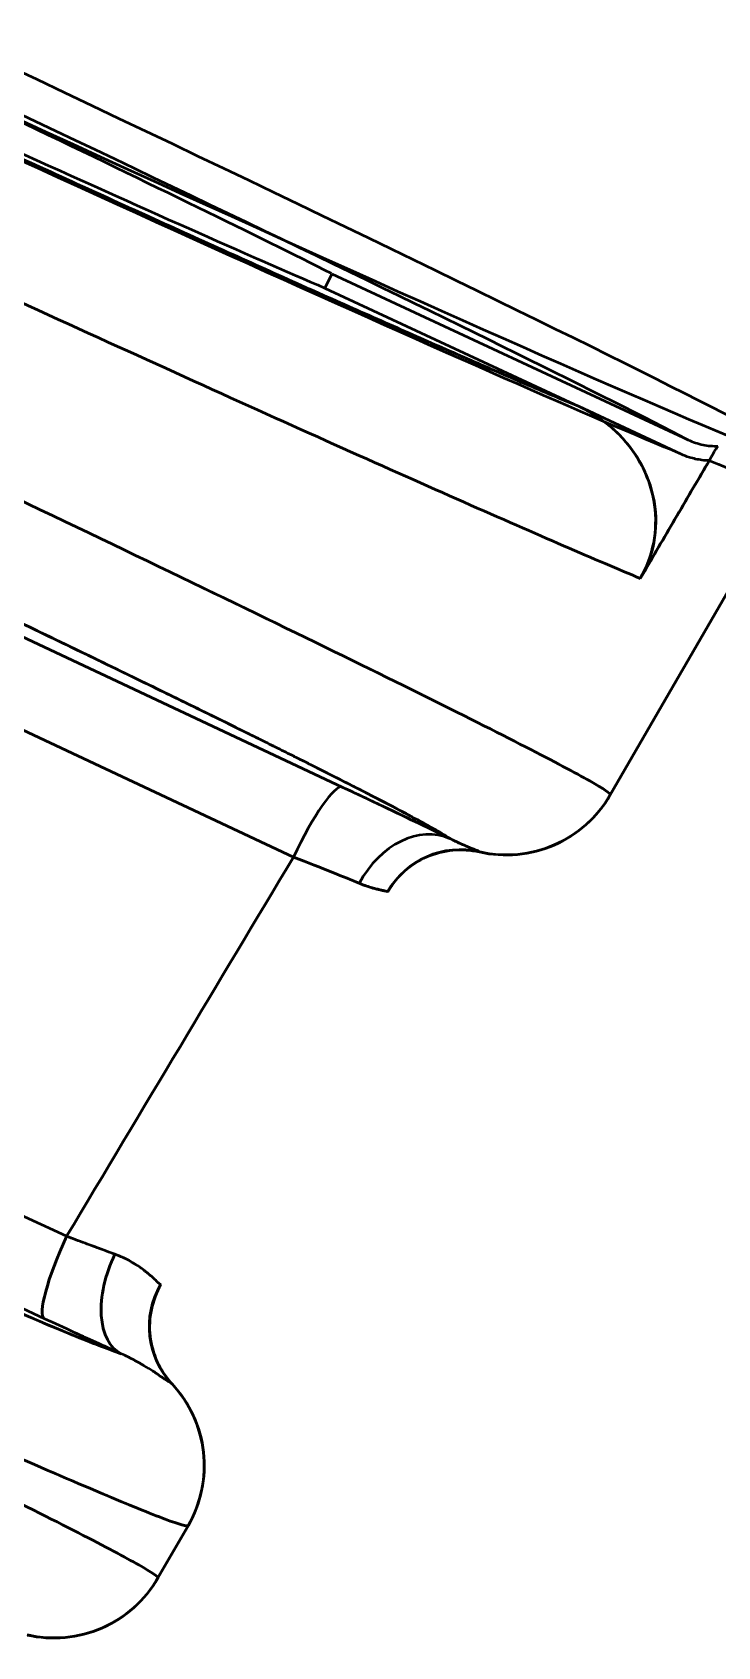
# Model space of a CAD drawing. Header units: millimetres. Extents: x -142 to 142, y -208 to 161.
# Drawn here: x -89.04 to -83.33, y -142.03 to -128.58 of the extents above; entities that cross this region are included whole.
import ezdxf

# ---------------------------------------------------------------- set-up
doc = ezdxf.new("R2010")
doc.units = ezdxf.units.MM
doc.layers.add('1', color=7, linetype='Continuous', true_color=0xffffff)

msp = doc.modelspace()

# ---------------------------------------------------------------- linework, layer by layer
at = {"layer": '1', "color": 251, "linetype": 'Continuous', "lineweight": 50}
for p, q in [((-86.545, -130.594, -3.8), (-86.601, -130.714, -3.8)), ((-86.545, -130.594, -3.8), (-83.579, -131.977, -3.8)), ((-86.601, -130.714, -3.8), (-84.484, -131.701, -3.8)), ((-83.635, -132.097, 3.8), (-84.484, -131.701, 3.8)), ((-82.751, -132.378), (-84.226, -134.934)), ((-86.457, -134.869, 1.659), (-89.125, -133.615, 2.179)), ((-89.125, -133.615, -2.179), (-86.457, -134.869, -1.659)), ((-89.479, -134.222, -1.492), (-86.863, -135.452, -0.982)), ((-86.863, -135.452, 0.982), (-89.479, -134.222, 1.492)), ((-88.751, -138.609, -1.048), (-91.032, -137.554, -1.492)), ((-88.751, -138.609, 1.048), (-91.032, -137.554, 1.492)), ((-88.936, -139.295, -1.726), (-91.27, -138.215, -2.179)), ((-88.936, -139.295, 1.726), (-91.27, -138.215, 2.179)), ((-87.74, -141.019), (-87.991, -141.454))]:
    msp.add_line(p, q, dxfattribs=at)
at = {"layer": '1', "color": 251, "linetype": 'Continuous', "lineweight": 50, "extrusion": (0.422554, 0.90617, 0.017452)}
msp.add_circle((30, 2.705, -154.664), 11.187, dxfattribs=at)
at = {"layer": '1', "color": 251, "linetype": 'Continuous', "lineweight": 50, "extrusion": (-0.422554, -0.90617, -0.017452)}
for start, end in [(200.7578, 339.2422), (20.7578, 159.2422)]:
    msp.add_arc((-30, 2.705, 154.976), 10.723, start, end, dxfattribs=at)
at = {"layer": '1', "color": 251, "linetype": 'Continuous', "lineweight": 50, "extrusion": (-0.891254, 0.418943, 0.173647)}
msp.add_arc((159.536, -1.978, 20.841), 0.7, 181.0154, 270.0307, dxfattribs=at)
at = {"layer": '1', "color": 251, "linetype": 'Continuous', "lineweight": 50, "extrusion": (0.891254, -0.418943, 0.173647)}
msp.add_arc((-159.536, 1.978, -20.841), 0.7, 1.0154, 90.0307, dxfattribs=at)
at = {"layer": '1', "color": 251, "linetype": 'Continuous', "lineweight": 50, "extrusion": (0.00876, 0.015172, -0.999847)}
for centre, end in [((85.089, -134.407, -2.785), 282.913), ((88.853, -140.926, -2.917), 282.9124)]:
    msp.add_arc(centre, 1, 210.0038, end, dxfattribs=at)
at = {"layer": '1', "color": 251, "linetype": 'Continuous', "lineweight": 50, "extrusion": (-0.00876, -0.015172, -0.999847)}
for centre, end in [((85.089, -134.407, 2.785), 282.913), ((88.853, -140.926, 2.917), 282.9124)]:
    msp.add_arc(centre, 1, 210.0038, end, dxfattribs=at)
at = {"layer": '1', "color": 251, "linetype": 'Continuous', "lineweight": 50, "extrusion": (0.586829, -0.288216, 0.756679)}
msp.add_arc((-159.86, 12.244, -12.043), 0.7, 1.5297, 87.3454, dxfattribs=at)
at = {"layer": '1', "color": 251, "linetype": 'Continuous', "lineweight": 50, "extrusion": (-0.58683, 0.288217, 0.756678)}
msp.add_arc((159.86, -12.244, 12.043), 0.7, 181.5297, 267.3454, dxfattribs=at)
at = {"layer": '1', "color": 251, "linetype": 'Continuous', "lineweight": 50, "extrusion": (0.008373, -0.019097, 0.999783)}
msp.add_arc((-132.926, -90.296, 1.855), 0.7, 53.4238, 126.3187, dxfattribs=at)
at = {"layer": '1', "color": 251, "linetype": 'Continuous', "lineweight": 50, "extrusion": (-0.008372, 0.019098, 0.999783)}
msp.add_arc((132.92, 90.305, -1.855), 0.7, 233.4278, 306.3228, dxfattribs=at)
at = {"layer": '1', "color": 251, "linetype": 'Continuous', "lineweight": 50, "extrusion": (-0.893816, 0.413449, -0.173647)}
msp.add_arc((163.063, 2.15, 22.201), 0.7, 1.0154, 90.0306, dxfattribs=at)
at = {"layer": '1', "color": 251, "linetype": 'Continuous', "lineweight": 50, "extrusion": (-0.893816, 0.413449, 0.173647)}
msp.add_arc((163.063, -2.15, 22.201), 0.7, 269.9694, 358.9846, dxfattribs=at)
at = {"layer": '1', "color": 251, "linetype": 'Continuous', "lineweight": 50, "extrusion": (-0.750037, 0.338808, -0.568027)}
msp.add_arc((162.86, 11.869, 19.749), 0.7, 1.215, 92.7864, dxfattribs=at)
at = {"layer": '1', "color": 251, "linetype": 'Continuous', "lineweight": 50, "extrusion": (-0.750037, 0.338808, 0.568026)}
msp.add_arc((162.86, -11.869, 19.749), 0.7, 267.2137, 358.7852, dxfattribs=at)
at = {"layer": '1', "color": 251, "linetype": 'Continuous', "lineweight": 50, "extrusion": (-0.020256, -0.002804, -0.999791)}
msp.add_arc((126.066, 105.624, 2.189), 0.7, 54.981, 127.8759, dxfattribs=at)
at = {"layer": '1', "color": 251, "linetype": 'Continuous', "lineweight": 50, "extrusion": (-0.020256, -0.002803, 0.999791)}
msp.add_arc((126.07, -105.618, 2.189), 0.7, 232.1265, 305.0213, dxfattribs=at)
at = {"layer": '1', "color": 251, "linetype": 'Continuous', "lineweight": 50, "extrusion": (-0.00876, -0.015172, 0.999847)}
msp.add_arc((-88.602, -140.491, 2.908), 1, 329.9962, 42.9051, dxfattribs=at)
at = {"layer": '1', "color": 251, "linetype": 'Continuous', "lineweight": 50, "extrusion": (0.00876, 0.015172, 0.999847)}
msp.add_arc((-88.602, -140.491, -2.908), 1, 329.9962, 42.905, dxfattribs=at)
at = {"layer": '1', "color": 251, "linetype": 'Continuous', "lineweight": 50, "extrusion": (-0.422554, -0.90617, 0.017452)}
msp.add_ellipse((-92.695, -127.799), major_axis=(-0.057, -0.123, -7.75), ratio=0.999848, start_param=5.224849, end_param=7.341522, dxfattribs=at)
at = {"layer": '1', "color": 251, "linetype": 'Continuous', "lineweight": 50, "extrusion": (0.422554, 0.90617, 0.017452)}
msp.add_ellipse((-92.695, -127.799), major_axis=(-0.057, -0.123, 7.75), ratio=0.999848, start_param=2.083256, end_param=4.199929, dxfattribs=at)
at = {"layer": '1', "color": 251, "linetype": 'Continuous', "lineweight": 50, "extrusion": (-0.422554, -0.90617, -0.017452)}
msp.add_open_spline([(-84.484, -131.701, 3.8), (-84.597, -131.654, 4.092), (-84.843, -131.55, 4.652), (-85.265, -131.368, 5.422), (-85.736, -131.162, 6.133), (-86.256, -130.932, 6.788), (-86.826, -130.679, 7.39), (-87.441, -130.402, 7.937), (-88.098, -130.105, 8.422), (-88.79, -129.79, 8.841), (-89.512, -129.46, 9.192), (-90.259, -129.118, 9.471), (-91.024, -128.765, 9.678), (-91.803, -128.404, 9.809), (-92.588, -128.039, 9.865), (-93.375, -127.672, 9.844), (-94.156, -127.306, 9.747), (-94.926, -126.943, 9.575), (-95.678, -126.588, 9.328), (-96.408, -126.241, 9.009), (-97.109, -125.907, 8.621), (-97.774, -125.588, 8.166), (-98.4, -125.286, 7.648), (-98.986, -125.002, 7.068), (-99.533, -124.734, 6.42), (-100.045, -124.481, 5.69), (-100.527, -124.24, 4.843), (-100.826, -124.088, 4.167), (-100.962, -124.017, 3.8)], degree=3, dxfattribs=at)
at = {"layer": '1', "color": 251, "linetype": 'Continuous', "lineweight": 50, "extrusion": (0.422554, 0.90617, -0.017452)}
for points in [[(-100.962, -124.017, -3.8), (-100.854, -124.073, -4.09), (-100.617, -124.194, -4.648), (-100.208, -124.4, -5.418), (-99.748, -124.628, -6.128), (-99.237, -124.879, -6.784), (-98.676, -125.152, -7.388), (-98.068, -125.446, -7.935), (-97.418, -125.759, -8.42), (-96.732, -126.087, -8.84), (-96.015, -126.428, -9.191), (-95.272, -126.78, -9.471), (-94.509, -127.14, -9.678), (-93.732, -127.505, -9.809), (-92.946, -127.872, -9.865), (-92.159, -128.239, -9.844), (-91.376, -128.602, -9.747), (-90.603, -128.959, -9.574), (-89.847, -129.307, -9.327), (-89.112, -129.643, -9.008), (-88.405, -129.966, -8.618), (-87.732, -130.271, -8.163), (-87.098, -130.556, -7.645), (-86.504, -130.822, -7.064), (-85.949, -131.069, -6.416), (-85.428, -131.297, -5.688), (-84.934, -131.512, -4.842), (-84.626, -131.642, -4.166), (-84.484, -131.701, -3.8)], [(-93.26, -131.542, 9.667), (-92.837, -131.741, 9.616), (-92.042, -132.115, 9.45), (-90.987, -132.614, 9.065), (-90.09, -133.041, 8.6), (-89.335, -133.403, 8.092), (-88.693, -133.713, 7.562), (-88.132, -133.985, 7.007), (-87.628, -134.231, 6.416), (-87.167, -134.458, 5.776), (-86.755, -134.664, 5.088), (-86.398, -134.844, 4.366), (-86.098, -134.999, 3.613), (-85.859, -135.125, 2.838), (-85.675, -135.226, 2.024), (-85.589, -135.278, 1.414), (-85.56, -135.298, 1.095)], [(-95.183, -136.521, -8.972), (-94.796, -136.701, -8.904), (-94.071, -137.035, -8.715), (-93.121, -137.471, -8.319), (-92.318, -137.836, -7.862), (-91.639, -138.143, -7.374), (-91.057, -138.405, -6.866), (-90.541, -138.635, -6.329), (-90.07, -138.844, -5.751), (-89.641, -139.032, -5.124), (-89.262, -139.195, -4.458), (-88.937, -139.334, -3.76), (-88.667, -139.446, -3.036), (-88.452, -139.531, -2.283), (-88.341, -139.572, -1.727), (-88.297, -139.587, -1.437)]]:
    msp.add_open_spline(points, degree=3, dxfattribs=at)
at = {"layer": '1', "color": 251, "linetype": 'Continuous', "lineweight": 50}
for points in [[(-102.384, -124.547, -3.8), (-102.041, -124.725, -4.826), (-101.069, -125.212, -6.755), (-98.902, -126.263, -9.044), (-96.201, -127.547, -10.495), (-93.228, -128.943, -11.005), (-90.248, -130.323, -10.495), (-87.528, -131.566, -9.044), (-85.331, -132.551, -6.755), (-84.332, -132.983, -4.826), (-83.976, -133.131, -3.8)], [(-83.976, -133.131, 3.8), (-84.332, -132.983, 4.826), (-85.331, -132.551, 6.755), (-87.528, -131.566, 9.044), (-90.248, -130.323, 10.495), (-93.228, -128.943, 11.005), (-96.201, -127.547, 10.495), (-98.902, -126.263, 9.044), (-101.069, -125.212, 6.755), (-102.041, -124.725, 4.826), (-102.384, -124.547, 3.8)], [(-83.403, -132.15, 3.8), (-82.981, -132.322, 2.578), (-82.763, -132.398, 1.306), (-82.751, -132.378, 0)], [(-85.56, -135.298, 1.095), (-85.632, -135.263, 1.188), (-85.793, -135.184, 1.357), (-86.108, -135.033, 1.56), (-86.336, -134.926, 1.636), (-86.457, -134.869, 1.659)], [(-86.457, -134.869, -1.659), (-86.343, -134.923, -1.637), (-86.123, -135.026, -1.566), (-85.808, -135.177, -1.37), (-85.637, -135.26, -1.195), (-85.56, -135.298, -1.095)], [(-85.316, -135.409, 0), (-85.212, -135.432, 0), (-84.998, -135.446, 0), (-84.686, -135.367, 0), (-84.415, -135.192, 0), (-84.279, -135.026, 0), (-84.226, -134.934)], [(-85.56, -135.298, -1.095), (-85.545, -135.306, -1.065), (-85.518, -135.319, -1.004), (-85.482, -135.336, -0.916), (-85.448, -135.35, -0.824), (-85.416, -135.364, -0.721), (-85.385, -135.377, -0.606), (-85.358, -135.388, -0.479), (-85.335, -135.397, -0.34), (-85.32, -135.404, -0.187), (-85.316, -135.407, -0.075), (-85.316, -135.408, -0.017)], [(-85.316, -135.408, 0.017), (-85.316, -135.407, 0.071), (-85.319, -135.404, 0.177), (-85.333, -135.398, 0.322), (-85.354, -135.389, 0.462), (-85.385, -135.377, 0.608), (-85.428, -135.359, 0.763), (-85.484, -135.335, 0.927), (-85.533, -135.312, 1.039), (-85.56, -135.298, 1.095)], [(-88.751, -138.609, -1.048), (-88.122, -137.557, -1.026), (-87.493, -136.504, -1.004), (-86.863, -135.452, -0.982)], [(-88.751, -138.609, 1.048), (-88.122, -137.557, 1.026), (-87.493, -136.504, 1.004), (-86.863, -135.452, 0.982)], [(-86.863, -135.452, -0.982), (-86.742, -135.498, -0.959), (-86.526, -135.584, -0.866), (-86.376, -135.645, -0.724), (-86.316, -135.67, -0.65)], [(-86.316, -135.67, 0.65), (-86.376, -135.645, 0.724), (-86.526, -135.584, 0.866), (-86.742, -135.498, 0.959), (-86.863, -135.452, 0.982)], [(-86.078, -135.741, 0), (-86.041, -135.677, 0), (-85.946, -135.56, 0), (-85.757, -135.438, 0), (-85.538, -135.383, 0), (-85.388, -135.392, 0), (-85.316, -135.409, 0)], [(-85.316, -135.408, -0.017), (-85.316, -135.408, -0.014), (-85.316, -135.408, -0.008), (-85.316, -135.409, -0.003), (-85.316, -135.409, 0)], [(-85.316, -135.409, 0), (-85.316, -135.409, 0.003), (-85.316, -135.408, 0.008), (-85.316, -135.408, 0.014), (-85.316, -135.408, 0.017)], [(-86.316, -135.67, -0.65), (-86.302, -135.676, -0.633), (-86.276, -135.686, -0.598), (-86.242, -135.698, -0.547), (-86.209, -135.707, -0.494), (-86.178, -135.716, -0.434), (-86.147, -135.723, -0.366), (-86.12, -135.729, -0.291), (-86.098, -135.734, -0.209), (-86.082, -135.738, -0.118), (-86.078, -135.74, -0.051), (-86.078, -135.741, -0.017)], [(-86.078, -135.741, -0.017), (-86.078, -135.741, -0.014), (-86.078, -135.741, -0.008), (-86.078, -135.741, -0.003), (-86.078, -135.741, 0)], [(-86.078, -135.741, 0), (-86.078, -135.741, 0.003), (-86.078, -135.741, 0.008), (-86.078, -135.741, 0.014), (-86.078, -135.741, 0.017)], [(-88.349, -138.759, -0.874), (-88.391, -138.744, -0.904), (-88.497, -138.705, -0.972), (-88.657, -138.645, -1.031), (-88.751, -138.609, -1.048)], [(-87.967, -139.012, -0.017), (-87.968, -139.013, -0.059), (-87.973, -139.009, -0.143), (-87.992, -138.992, -0.268), (-88.021, -138.965, -0.388), (-88.061, -138.929, -0.502), (-88.113, -138.887, -0.61), (-88.177, -138.842, -0.709), (-88.255, -138.797, -0.798), (-88.316, -138.771, -0.85), (-88.349, -138.759, -0.874)], [(-87.967, -139.012, 0), (-88.004, -139.076, 0), (-88.057, -139.217, 0), (-88.068, -139.442, 0), (-88.007, -139.659, 0), (-87.924, -139.784, 0), (-87.873, -139.838, 0)], [(-87.967, -139.012, 0), (-87.967, -139.012, -0.003), (-87.967, -139.012, -0.009), (-87.967, -139.012, -0.014), (-87.967, -139.012, -0.017)], [(-87.967, -139.012, 0), (-87.967, -139.012, 0.003), (-87.967, -139.012, 0.009), (-87.967, -139.012, 0.014), (-87.967, -139.012, 0.017)], [(-88.297, -139.587, -1.437), (-88.356, -139.561, -1.482), (-88.481, -139.504, -1.564), (-88.687, -139.41, -1.661), (-88.849, -139.335, -1.709), (-88.936, -139.295, -1.726)], [(-88.297, -139.587, 1.437), (-88.355, -139.561, 1.481), (-88.479, -139.505, 1.563), (-88.687, -139.41, 1.661), (-88.849, -139.335, 1.709), (-88.936, -139.295, 1.726)], [(-87.873, -139.838, 0), (-87.873, -139.838, -0.003), (-87.873, -139.839, -0.008), (-87.873, -139.839, -0.014), (-87.873, -139.839, -0.017)], [(-87.873, -139.838, 0), (-87.873, -139.838, 0.003), (-87.873, -139.839, 0.008), (-87.873, -139.839, 0.014), (-87.873, -139.839, 0.017)], [(-87.873, -139.838, 0), (-87.801, -139.916, 0), (-87.682, -140.095, 0), (-87.595, -140.405, 0), (-87.611, -140.727, 0), (-87.687, -140.927, 0), (-87.74, -141.019)], [(-89.08, -141.929, 0), (-88.977, -141.952, 0), (-88.762, -141.966, 0), (-88.45, -141.887, 0), (-88.18, -141.712, 0), (-88.044, -141.546, 0), (-87.991, -141.454)]]:
    msp.add_open_spline(points, degree=3, dxfattribs=at)
for points, knots in [([(-84.226, -134.934, 0), (-84.221, -134.924, -0.7), (-84.336, -134.846, -2.101), (-85.053, -134.465, -4.796), (-86.828, -133.585, -7.766), (-90.039, -132.046, -10.148), (-93.842, -130.258, -10.985), (-97.656, -128.495, -10.148), (-100.898, -127.023, -7.766), (-102.714, -126.23, -4.796), (-103.467, -125.925, -2.101), (-103.6, -125.887, -0.7), (-103.604, -125.898)], [0, 0, 0, 0, 0.0625, 0.125, 0.25, 0.375, 0.5, 0.625, 0.75, 0.875, 0.9375, 1, 1, 1, 1]), ([(-103.604, -125.898), (-103.6, -125.887, 0.7), (-103.467, -125.925, 2.101), (-102.714, -126.23, 4.796), (-100.898, -127.023, 7.766), (-97.656, -128.495, 10.148), (-93.842, -130.258, 10.985), (-90.039, -132.046, 10.148), (-86.828, -133.584, 7.766), (-85.053, -134.465, 4.796), (-84.336, -134.846, 2.101), (-84.221, -134.924, 0.7), (-84.226, -134.934, 0)], [0, 0, 0, 0, 0.0625, 0.125, 0.25, 0.375, 0.5, 0.625, 0.75, 0.875, 0.9375, 1, 1, 1, 1]), ([(-84.484, -131.701, 3.8), (-84.369, -131.755, 3.8), (-84.261, -131.829, 3.8), (-84.078, -132.006, 3.8), (-84, -132.113, 3.8), (-83.894, -132.338, 3.8), (-83.86, -132.458, 3.8), (-83.842, -132.691, 3.8), (-83.853, -132.806, 3.8), (-83.905, -132.99, 3.8), (-83.937, -133.063, 3.8), (-83.976, -133.131, 3.8)], [0, 0, 0, 0, 0.224855, 0.224855, 0.450435, 0.450435, 0.664219, 0.664219, 0.862388, 0.862388, 1, 1, 1, 1]), ([(-83.976, -133.131, -3.8), (-83.923, -133.04, -3.8), (-83.885, -132.938, -3.8), (-83.845, -132.731, -3.8), (-83.843, -132.623, -3.8), (-83.873, -132.412, -3.8), (-83.906, -132.307, -3.8), (-84.004, -132.111, -3.8), (-84.071, -132.017, -3.8), (-84.235, -131.851, -3.8), (-84.334, -131.778, -3.8), (-84.455, -131.715, -3.8), (-84.47, -131.708, -3.8), (-84.484, -131.701, -3.8)], [0, 0, 0, 0, 0.186197, 0.186197, 0.372224, 0.372224, 0.560994, 0.560994, 0.759676, 0.759676, 0.972056, 0.972056, 1, 1, 1, 1]), ([(-83.579, -131.977, -3.8), (-83.539, -131.995, -3.8), (-83.497, -132.01, -3.8), (-83.414, -132.027, -3.8), (-83.373, -132.03, -3.8), (-83.332, -132.03, -3.8)], [0, 0, 0, 0, 0.52047, 0.52047, 1, 1, 1, 1]), ([(-83.403, -132.15, 3.8), (-83.423, -132.15, 3.8), (-83.443, -132.149, 3.8), (-83.498, -132.142, 3.8), (-83.534, -132.134, 3.8), (-83.591, -132.116, 3.8), (-83.613, -132.107, 3.8), (-83.635, -132.097, 3.8)], [0, 0, 0, 0, 0.251453, 0.251453, 0.697961, 0.697961, 1, 1, 1, 1]), ([(-106.007, -132.501), (-106.011, -132.511, -0.659), (-105.9, -132.585, -1.977), (-105.219, -132.946, -4.511), (-103.545, -133.776, -7.303), (-100.52, -135.224, -9.541), (-96.942, -136.908, -10.327), (-93.353, -138.567, -9.541), (-90.3, -139.953, -7.303), (-88.587, -140.701, -4.511), (-87.874, -140.991, -1.977), (-87.745, -141.028, -0.659), (-87.74, -141.019, 0)], [0, 0, 0, 0, 0.0625, 0.125, 0.25, 0.375, 0.5, 0.625, 0.75, 0.875, 0.9375, 1, 1, 1, 1]), ([(-87.74, -141.019, 0), (-87.745, -141.028, 0.659), (-87.874, -140.991, 1.977), (-88.587, -140.702, 4.511), (-90.3, -139.953, 7.303), (-93.353, -138.567, 9.541), (-96.942, -136.908, 10.327), (-100.521, -135.225, 9.541), (-103.545, -133.776, 7.303), (-105.219, -132.946, 4.511), (-105.9, -132.585, 1.977), (-106.011, -132.511, 0.659), (-106.007, -132.501)], [0, 0, 0, 0, 0.0625, 0.125, 0.25, 0.375, 0.5, 0.625, 0.75, 0.875, 0.9375, 1, 1, 1, 1]), ([(-87.991, -141.454, 0), (-87.985, -141.445, -0.657), (-88.093, -141.372, -1.972), (-88.767, -141.014, -4.502), (-90.433, -140.188, -7.289), (-93.447, -138.745, -9.525), (-97.016, -137.066, -10.311), (-100.596, -135.411, -9.525), (-103.64, -134.029, -7.289), (-105.343, -133.285, -4.502), (-106.05, -132.998, -1.972), (-106.175, -132.963, -0.657), (-106.179, -132.972)], [0, 0, 0, 0, 0.0625, 0.125, 0.25, 0.375, 0.5, 0.625, 0.75, 0.875, 0.9375, 1, 1, 1, 1]), ([(-106.179, -132.972), (-106.175, -132.963, 0.657), (-106.05, -132.998, 1.972), (-105.343, -133.285, 4.502), (-103.64, -134.029, 7.289), (-100.596, -135.411, 9.525), (-97.016, -137.066, 10.311), (-93.447, -138.744, 9.525), (-90.433, -140.188, 7.289), (-88.767, -141.014, 4.502), (-88.093, -141.372, 1.972), (-87.985, -141.445, 0.657), (-87.991, -141.454, 0)], [0, 0, 0, 0, 0.0625, 0.125, 0.25, 0.375, 0.5, 0.625, 0.75, 0.875, 0.9375, 1, 1, 1, 1]), ([(-86.078, -135.741, 0.017), (-86.078, -135.739, 0.075), (-86.09, -135.735, 0.19), (-86.131, -135.727, 0.329), (-86.178, -135.716, 0.435), (-86.219, -135.705, 0.511), (-86.265, -135.69, 0.583), (-86.299, -135.677, 0.628), (-86.316, -135.67, 0.65)], [0, 0, 0, 0, 0.25, 0.5, 0.625, 0.75, 0.875, 1, 1, 1, 1]), ([(-88.349, -138.759, 0.874), (-88.386, -138.745, 0.901), (-88.467, -138.716, 0.952), (-88.601, -138.666, 1.012), (-88.699, -138.629, 1.039), (-88.751, -138.609, 1.048)], [0, 0, 0, 0, 0.310781, 0.638286, 1, 1, 1, 1]), ([(-87.967, -139.012, 0.017), (-87.969, -139.013, 0.107), (-87.987, -138.997, 0.275), (-88.056, -138.931, 0.505), (-88.167, -138.844, 0.708), (-88.279, -138.784, 0.823), (-88.349, -138.759, 0.874)], [0, 0, 0, 0, 0.272902, 0.511406, 0.743403, 1, 1, 1, 1]), ([(-87.873, -139.839, -0.017), (-87.875, -139.84, -0.145), (-87.894, -139.828, -0.4), (-87.956, -139.784, -0.711), (-88.031, -139.732, -0.95), (-88.102, -139.688, -1.123), (-88.175, -139.647, -1.259), (-88.241, -139.613, -1.363), (-88.278, -139.596, -1.413), (-88.297, -139.587, -1.437)], [0, 0, 0, 0, 0.25, 0.5, 0.625, 0.75, 0.875, 0.9375, 1, 1, 1, 1]), ([(-87.873, -139.839, 0.017), (-87.875, -139.84, 0.145), (-87.894, -139.828, 0.4), (-87.993, -139.758, 0.897), (-88.144, -139.656, 1.243), (-88.297, -139.587, 1.437)], [0, 0, 0, 0, 0.25, 0.5, 1, 1, 1, 1])]:
    msp.add_open_spline(points, degree=3, knots=knots, dxfattribs=at)
at = {"layer": '1', "color": 251, "linetype": 'Continuous', "lineweight": 50, "extrusion": (0.422554, 0.90617, 0.017452)}
for points in [[(-85.56, -135.298, -1.095), (-85.584, -135.282, -1.359), (-85.652, -135.24, -1.883), (-85.814, -135.149, -2.661), (-86.033, -135.033, -3.418), (-86.308, -134.891, -4.155), (-86.638, -134.723, -4.866), (-87.018, -134.532, -5.541), (-87.444, -134.322, -6.173), (-87.92, -134.088, -6.77), (-88.468, -133.822, -7.352), (-89.121, -133.506, -7.93), (-89.914, -133.125, -8.496), (-90.871, -132.669, -9.017), (-92.001, -132.134, -9.442), (-92.826, -131.746, -9.614), (-93.26, -131.542, -9.667)], [(-88.297, -139.587, 1.437), (-88.335, -139.574, 1.688), (-88.43, -139.54, 2.184), (-88.627, -139.462, 2.909), (-88.877, -139.359, 3.611), (-89.179, -139.231, 4.29), (-89.53, -139.08, 4.939), (-89.925, -138.908, 5.549), (-90.363, -138.714, 6.121), (-90.86, -138.493, 6.672), (-91.445, -138.231, 7.217), (-92.152, -137.912, 7.756), (-93.006, -137.523, 8.266), (-94.025, -137.056, 8.702), (-94.782, -136.707, 8.901), (-95.183, -136.521, 8.972)]]:
    msp.add_open_spline(points, degree=3, dxfattribs=at)
at = {"layer": '1', "color": 251, "linetype": 'Continuous', "lineweight": 50, "extrusion": (-3.58579e-07, 2.09805e-07, -1)}
msp.add_open_spline([(-83.976, -133.131, -3.8), (-83.886, -132.977, -3.8), (-83.705, -132.667, -3.8), (-83.49, -132.3, -3.8), (-83.366, -132.087, -3.8), (-83.332, -132.03, -3.8)], degree=3, knots=[0, 0, 0, 0, 0.42157, 0.843141, 1, 1, 1, 1], dxfattribs=at)
at = {"layer": '1', "color": 251, "linetype": 'Continuous', "lineweight": 50, "extrusion": (9.9455e-08, -5.81914e-08, -1)}
msp.add_open_spline([(-83.403, -132.15, 3.8), (-83.413, -132.168, 3.8), (-83.514, -132.34, 3.8), (-83.705, -132.667, 3.8), (-83.886, -132.977, 3.8), (-83.976, -133.131, 3.8)], degree=3, knots=[0, 0, 0, 0, 0.053453, 0.526726, 1, 1, 1, 1], dxfattribs=at)

doc.saveas('drawing.dxf')
